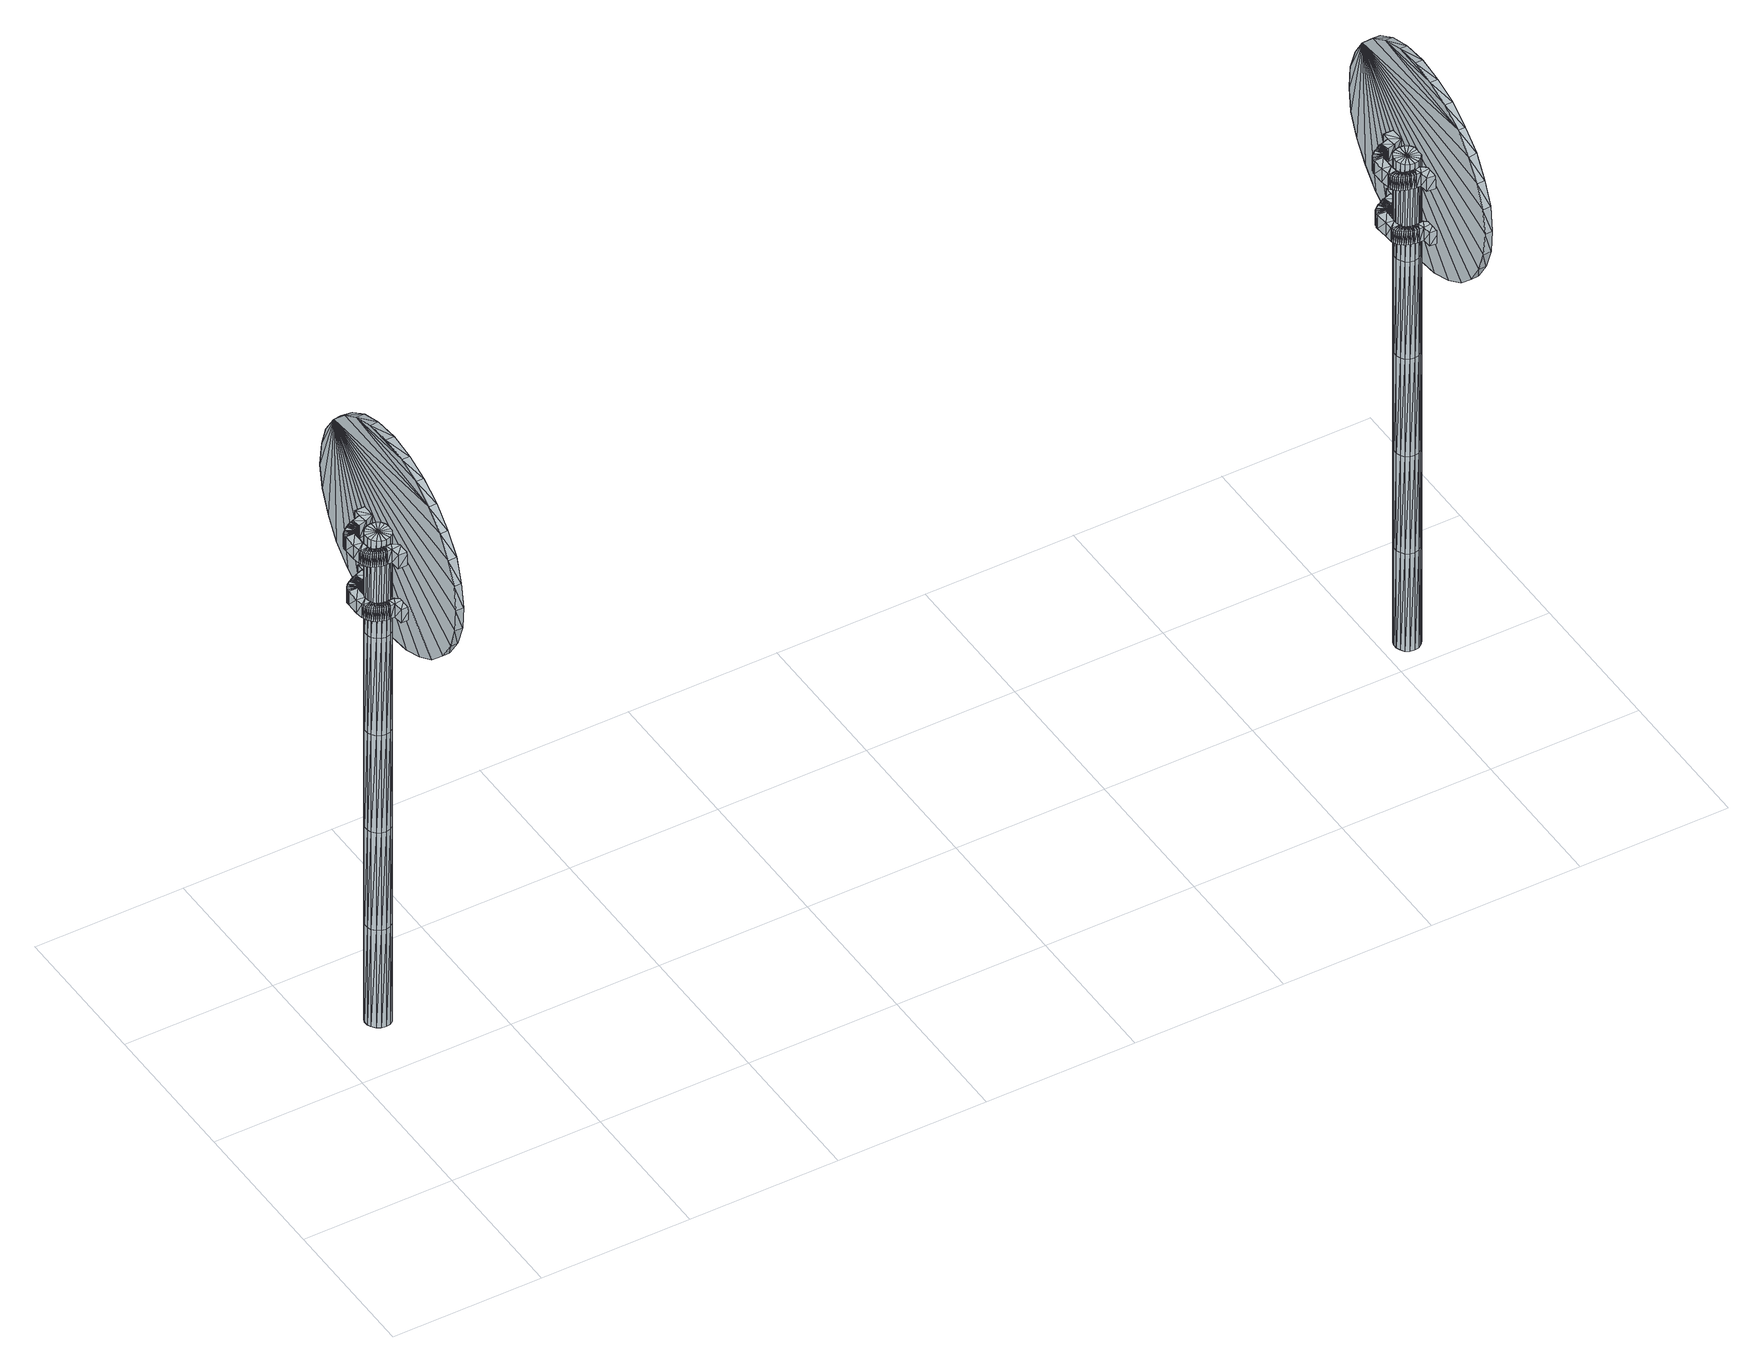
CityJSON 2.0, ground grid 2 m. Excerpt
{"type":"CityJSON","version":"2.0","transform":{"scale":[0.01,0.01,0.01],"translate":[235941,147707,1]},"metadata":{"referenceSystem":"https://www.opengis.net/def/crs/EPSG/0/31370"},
"CityObjects":{
"object1":{"type":"GenericCityObject","attributes":{"cluster":87,"mean_distance_to_centroid":0.16,"new_centroid_x":235941.29,"new_centroid_y":147709.27,"mean_distance_to_camera":7.72,"H1":0,"H2":0,"Z_final":109.05,"cluster2":-1,"proj_x":235946.43,"proj_y":147706.7,"id_line":53608,"bearing_l":26.62,"distance":5.74,"orientation":"left","G_obj":206.62},"geometry":[{"type":"MultiSurface","lod":"2","boundaries":[[[0,1,2]],[[2,1,3]],[[3,1,4]],[[4,1,5]],[[5,1,6]],[[1,7,6]],[[1,8,7]],[[1,9,8]],[[1,10,9]],[[1,11,10]],[[1,12,11]],[[1,13,12]],[[1,14,13]],[[15,14,1]],[[16,15,1]],[[17,16,1]],[[18,17,1]],[[0,18,1]],[[19,20,0]],[[19,0,2]],[[21,19,2]],[[21,2,3]],[[21,3,22]],[[22,3,4]],[[22,4,23]],[[23,4,5]],[[23,5,24]],[[24,5,6]],[[24,6,25]],[[25,6,7]],[[25,7,26]],[[26,7,8]],[[26,8,27]],[[8,9,27]],[[27,9,28]],[[9,10,28]],[[10,29,28]],[[10,11,29]],[[11,30,29]],[[11,12,30]],[[30,12,31]],[[31,12,13]],[[31,13,32]],[[32,13,14]],[[32,14,33]],[[33,14,15]],[[33,15,34]],[[34,15,16]],[[34,16,35]],[[35,16,17]],[[36,35,17]],[[18,36,17]],[[20,36,18]],[[20,18,0]],[[37,38,20]],[[37,20,19]],[[39,37,19]],[[21,39,19]],[[39,21,40]],[[40,21,22]],[[40,22,41]],[[41,22,23]],[[41,23,42]],[[42,23,24]],[[42,24,43]],[[43,24,25]],[[43,25,44]],[[44,25,26]],[[26,45,44]],[[26,27,45]],[[27,46,45]],[[27,28,46]],[[28,47,46]],[[28,29,47]],[[47,29,48]],[[29,30,48]],[[48,30,49]],[[49,30,31]],[[49,31,50]],[[50,31,32]],[[50,32,51]],[[51,32,33]],[[51,33,52]],[[52,33,34]],[[52,34,53]],[[53,34,35]],[[54,53,35]],[[54,35,36]],[[38,54,36]],[[38,36,20]],[[55,56,38]],[[55,38,37]],[[57,55,37]],[[57,37,39]],[[57,39,58]],[[58,39,40]],[[58,40,59]],[[59,40,41]],[[59,41,60]],[[60,41,42]],[[60,42,61]],[[61,42,43]],[[61,43,62]],[[62,43,44]],[[44,63,62]],[[44,45,63]],[[45,64,63]],[[45,46,64]],[[46,65,64]],[[46,47,65]],[[47,66,65]],[[47,48,66]],[[66,48,67]],[[67,48,49]],[[67,49,68]],[[68,49,50]],[[68,50,69]],[[69,50,51]],[[69,51,70]],[[70,51,52]],[[70,52,71]],[[71,52,53]],[[72,71,53]],[[72,53,54]],[[56,72,54]],[[56,54,38]],[[73,74,56]],[[73,56,55]],[[75,73,55]],[[75,55,57]],[[75,57,76]],[[76,57,58]],[[76,58,77]],[[77,58,59]],[[77,59,78]],[[78,59,60]],[[78,60,79]],[[79,60,61]],[[79,61,80]],[[80,61,62]],[[62,81,80]],[[62,63,81]],[[63,82,81]],[[63,64,82]],[[64,83,82]],[[64,65,83]],[[65,84,83]],[[65,66,84]],[[84,66,85]],[[85,66,67]],[[85,67,86]],[[86,67,68]],[[86,68,87]],[[87,68,69]],[[87,69,88]],[[88,69,70]],[[88,70,89]],[[89,70,71]],[[90,89,71]],[[90,71,72]],[[74,90,72]],[[74,72,56]],[[91,92,74]],[[91,74,73]],[[93,91,73]],[[93,73,75]],[[93,75,94]],[[94,75,76]],[[94,76,95]],[[95,76,77]],[[95,77,96]],[[96,77,78]],[[96,78,97]],[[97,78,79]],[[97,79,98]],[[98,79,80]],[[80,99,98]],[[80,81,99]],[[81,100,99]],[[81,82,100]],[[82,101,100]],[[82,83,101]],[[83,102,101]],[[83,84,102]],[[102,84,103]],[[103,84,85]],[[103,85,104]],[[104,85,86]],[[104,86,105]],[[105,86,87]],[[105,87,106]],[[106,87,88]],[[106,88,107]],[[107,88,89]],[[108,107,89]],[[108,89,90]],[[92,108,90]],[[92,90,74]],[[92,91,109]],[[91,93,109]],[[93,94,109]],[[94,95,109]],[[95,96,109]],[[109,96,97]],[[109,97,98]],[[109,98,99]],[[109,99,100]],[[109,100,101]],[[109,101,102]],[[109,102,103]],[[109,103,104]],[[105,109,104]],[[106,109,105]],[[107,109,106]],[[108,109,107]],[[92,109,108]],[[110,111,112]],[[113,112,114]],[[115,112,113]],[[116,112,115]],[[117,112,116]],[[118,112,117]],[[119,112,118]],[[120,112,119]],[[121,112,120]],[[122,112,121]],[[122,123,112]],[[123,110,112]],[[111,124,112]],[[124,125,112]],[[125,126,112]],[[126,127,112]],[[127,128,112]],[[128,129,112]],[[129,130,112]],[[130,131,112]],[[112,131,132]],[[131,133,132]],[[131,134,133]],[[133,134,135]],[[133,135,136]],[[135,137,136]],[[133,136,138]],[[136,139,138]],[[136,137,139]],[[137,140,139]],[[137,135,140]],[[135,141,140]],[[135,134,141]],[[134,142,141]],[[134,131,142]],[[131,143,142]],[[131,130,143]],[[143,130,144]],[[144,130,129]],[[144,129,145]],[[145,129,128]],[[145,128,146]],[[146,127,147]],[[147,127,126]],[[147,126,148]],[[148,126,125]],[[148,125,149]],[[149,125,124]],[[150,149,124]],[[150,124,111]],[[151,150,111]],[[151,111,110]],[[152,151,110]],[[152,110,123]],[[146,128,127]],[[153,123,122]],[[154,153,122]],[[154,122,121]],[[155,154,121]],[[155,121,120]],[[156,155,120]],[[156,120,119]],[[157,156,119]],[[157,119,118]],[[157,118,158]],[[158,118,117]],[[158,117,159]],[[153,152,123]],[[159,117,116]],[[159,116,160]],[[160,116,115]],[[160,115,161]],[[161,115,113]],[[161,113,162]],[[162,113,114]],[[162,114,163]],[[163,114,112]],[[163,112,164]],[[164,112,132]],[[132,165,164]],[[132,133,165]],[[133,138,165]],[[138,139,140]],[[161,162,163]],[[160,161,163]],[[159,160,163]],[[158,159,163]],[[157,158,163]],[[156,157,163]],[[155,156,163]],[[154,155,163]],[[153,154,163]],[[153,163,152]],[[152,163,151]],[[151,163,150]],[[150,163,149]],[[149,163,148]],[[148,163,147]],[[147,163,146]],[[146,163,145]],[[145,163,144]],[[144,163,143]],[[143,163,142]],[[163,164,142]],[[142,164,165]],[[142,165,141]],[[165,140,141]],[[165,138,140]],[[166,167,168]],[[168,167,169]],[[170,168,169]],[[170,169,171]],[[170,171,172]],[[172,171,173]],[[172,173,174]],[[174,173,175]],[[174,175,176]],[[176,175,177]],[[176,177,178]],[[178,177,179]],[[178,179,180]],[[180,179,181]],[[180,181,182]],[[182,181,183]],[[182,183,184]],[[184,183,185]],[[184,185,186]],[[186,185,187]],[[186,187,188]],[[188,187,189]],[[188,189,190]],[[190,189,191]],[[192,190,191]],[[192,191,193]],[[194,192,193]],[[194,193,195]],[[196,194,195]],[[196,195,197]],[[198,196,197]],[[198,197,199]],[[200,198,199]],[[200,199,201]],[[202,200,201]],[[202,201,203]],[[204,202,203]],[[204,203,205]],[[206,204,205]],[[206,205,207]],[[208,206,207]],[[208,207,209]],[[210,208,209]],[[210,209,211]],[[212,210,211]],[[212,211,213]],[[214,212,213]],[[214,213,215]],[[216,214,215]],[[216,215,217]],[[216,217,218]],[[218,217,219]],[[218,219,220]],[[220,219,221]],[[220,221,222]],[[222,221,223]],[[222,223,224]],[[224,223,225]],[[224,225,226]],[[226,225,227]],[[226,227,228]],[[228,227,229]],[[228,229,230]],[[230,229,231]],[[230,231,232]],[[232,231,233]],[[232,233,234]],[[234,233,235]],[[234,235,236]],[[236,235,237]],[[238,236,237]],[[238,237,239]],[[238,239,240]],[[240,239,241]],[[241,242,240]],[[241,243,242]],[[242,243,244]],[[244,243,245]],[[244,245,246]],[[246,245,247]],[[246,247,248]],[[248,247,249]],[[248,249,250]],[[250,249,251]],[[250,251,252]],[[252,251,253]],[[252,253,254]],[[254,253,255]],[[254,255,256]],[[256,255,257]],[[256,257,258]],[[258,257,259]],[[258,259,260]],[[260,259,261]],[[260,261,262]],[[262,261,263]],[[262,263,264]],[[264,263,265]],[[264,265,266]],[[266,265,267]],[[267,268,266]],[[267,269,268]],[[269,270,268]],[[269,271,270]],[[271,272,270]],[[271,273,272]],[[273,274,272]],[[273,275,274]],[[275,276,274]],[[275,277,276]],[[277,278,276]],[[277,279,278]],[[279,280,278]],[[279,281,280]],[[281,282,280]],[[281,283,282]],[[283,284,282]],[[283,285,284]],[[285,286,284]],[[285,287,286]],[[287,288,286]],[[287,289,288]],[[288,289,290]],[[290,289,291]],[[290,291,292]],[[292,291,293]],[[292,293,294]],[[294,293,295]],[[294,295,296]],[[296,295,297]],[[296,297,298]],[[298,297,299]],[[298,299,300]],[[300,299,301]],[[300,301,302]],[[302,301,303]],[[302,303,304]],[[304,303,305]],[[304,305,306]],[[306,305,307]],[[306,307,308]],[[308,307,309]],[[308,309,310]],[[310,309,311]],[[311,166,310]],[[311,167,166]],[[169,167,311]],[[169,311,171]],[[171,311,309]],[[173,171,309]],[[173,309,307]],[[175,173,307]],[[175,307,305]],[[177,175,305]],[[177,305,303]],[[179,177,303]],[[179,303,301]],[[181,179,301]],[[181,301,299]],[[183,181,299]],[[183,299,297]],[[183,297,295]],[[185,183,295]],[[185,295,293]],[[187,185,293]],[[187,293,291]],[[189,187,291]],[[189,291,289]],[[189,289,287]],[[189,287,285]],[[191,189,285]],[[191,285,283]],[[193,191,283]],[[195,193,283]],[[195,283,281]],[[197,195,281]],[[199,197,281]],[[201,199,281]],[[201,281,279]],[[203,201,279]],[[205,203,279]],[[205,279,277]],[[205,277,207]],[[207,277,209]],[[209,277,275]],[[209,275,211]],[[211,275,273]],[[211,273,213]],[[213,273,271]],[[213,271,215]],[[215,271,269]],[[215,269,217]],[[217,269,219]],[[219,269,267]],[[219,267,221]],[[221,267,265]],[[221,265,223]],[[223,265,263]],[[223,263,225]],[[225,263,261]],[[225,261,227]],[[227,261,259]],[[227,259,229]],[[229,259,257]],[[229,257,255]],[[229,255,231]],[[231,255,253]],[[231,253,233]],[[233,253,251]],[[233,251,235]],[[251,249,235]],[[235,249,247]],[[235,247,237]],[[247,245,237]],[[237,245,243]],[[237,243,239]],[[239,243,241]],[[238,240,242]],[[168,310,166]],[[170,310,168]],[[170,308,310]],[[172,308,170]],[[172,306,308]],[[174,306,172]],[[174,304,306]],[[176,304,174]],[[176,302,304]],[[178,302,176]],[[178,300,302]],[[180,300,178]],[[180,298,300]],[[182,298,180]],[[182,296,298]],[[182,294,296]],[[184,294,182]],[[184,292,294]],[[186,292,184]],[[186,290,292]],[[188,290,186]],[[188,288,290]],[[188,286,288]],[[188,284,286]],[[190,284,188]],[[190,282,284]],[[192,282,190]],[[194,282,192]],[[194,280,282]],[[196,280,194]],[[198,280,196]],[[200,280,198]],[[200,278,280]],[[202,278,200]],[[204,278,202]],[[204,276,278]],[[204,206,276]],[[206,208,276]],[[208,274,276]],[[208,210,274]],[[210,272,274]],[[210,212,272]],[[212,270,272]],[[212,214,270]],[[214,268,270]],[[214,216,268]],[[216,218,268]],[[218,266,268]],[[218,220,266]],[[220,264,266]],[[220,222,264]],[[222,262,264]],[[222,224,262]],[[224,260,262]],[[224,226,260]],[[226,258,260]],[[226,228,258]],[[228,256,258]],[[228,254,256]],[[228,230,254]],[[230,252,254]],[[230,232,252]],[[232,250,252]],[[232,234,250]],[[250,234,248]],[[234,246,248]],[[234,236,246]],[[246,236,244]],[[236,242,244]],[[236,238,242]],[[312,313,314]],[[314,313,315]],[[316,314,315]],[[316,315,317]],[[316,317,318]],[[318,317,319]],[[318,319,320]],[[320,319,321]],[[320,321,322]],[[322,321,323]],[[322,323,324]],[[324,323,325]],[[324,325,326]],[[326,325,327]],[[326,327,328]],[[328,327,329]],[[328,329,330]],[[330,329,331]],[[330,331,332]],[[332,331,333]],[[332,333,334]],[[334,333,335]],[[334,335,336]],[[336,335,337]],[[338,336,337]],[[338,337,339]],[[340,338,339]],[[340,339,341]],[[342,340,341]],[[342,341,343]],[[344,342,343]],[[344,343,345]],[[346,344,345]],[[346,345,347]],[[348,346,347]],[[348,347,349]],[[350,348,349]],[[350,349,351]],[[352,350,351]],[[352,351,353]],[[354,352,353]],[[354,353,355]],[[356,354,355]],[[356,355,357]],[[358,356,357]],[[358,357,359]],[[360,358,359]],[[360,359,361]],[[362,360,361]],[[362,361,363]],[[362,363,364]],[[364,363,365]],[[364,365,366]],[[366,365,367]],[[366,367,368]],[[368,367,369]],[[368,369,370]],[[370,369,371]],[[370,371,372]],[[372,371,373]],[[372,373,374]],[[374,373,375]],[[374,375,376]],[[376,375,377]],[[376,377,378]],[[378,377,379]],[[378,379,380]],[[380,379,381]],[[380,381,382]],[[382,381,383]],[[384,382,383]],[[384,383,385]],[[384,385,386]],[[386,385,387]],[[387,388,386]],[[387,389,388]],[[388,389,390]],[[390,389,391]],[[390,391,392]],[[392,391,393]],[[392,393,394]],[[394,393,395]],[[394,395,396]],[[396,395,397]],[[396,397,398]],[[398,397,399]],[[398,399,400]],[[400,399,401]],[[400,401,402]],[[402,401,403]],[[402,403,404]],[[404,403,405]],[[404,405,406]],[[406,405,407]],[[406,407,408]],[[408,407,409]],[[408,409,410]],[[410,409,411]],[[410,411,412]],[[412,411,413]],[[413,414,412]],[[413,415,414]],[[415,416,414]],[[415,417,416]],[[417,418,416]],[[417,419,418]],[[419,420,418]],[[419,421,420]],[[421,422,420]],[[421,423,422]],[[423,424,422]],[[423,425,424]],[[425,426,424]],[[425,427,426]],[[427,428,426]],[[427,429,428]],[[429,430,428]],[[429,431,430]],[[431,432,430]],[[431,433,432]],[[433,434,432]],[[433,435,434]],[[434,435,436]],[[436,435,437]],[[436,437,438]],[[438,437,439]],[[438,439,440]],[[440,439,441]],[[440,441,442]],[[442,441,443]],[[442,443,444]],[[444,443,445]],[[444,445,446]],[[446,445,447]],[[446,447,448]],[[448,447,449]],[[448,449,450]],[[450,449,451]],[[450,451,452]],[[452,451,453]],[[452,453,454]],[[454,453,455]],[[454,455,456]],[[456,455,457]],[[457,312,456]],[[457,313,312]],[[315,313,457]],[[315,457,317]],[[317,457,455]],[[319,317,455]],[[319,455,453]],[[321,319,453]],[[321,453,451]],[[323,321,451]],[[323,451,449]],[[325,323,449]],[[325,449,447]],[[327,325,447]],[[327,447,445]],[[329,327,445]],[[329,445,443]],[[329,443,441]],[[331,329,441]],[[331,441,439]],[[333,331,439]],[[333,439,437]],[[335,333,437]],[[335,437,435]],[[335,435,433]],[[335,433,431]],[[337,335,431]],[[337,431,429]],[[339,337,429]],[[341,339,429]],[[341,429,427]],[[343,341,427]],[[345,343,427]],[[347,345,427]],[[347,427,425]],[[349,347,425]],[[351,349,425]],[[351,425,423]],[[351,423,353]],[[353,423,355]],[[355,423,421]],[[355,421,357]],[[357,421,419]],[[357,419,359]],[[359,419,417]],[[359,417,361]],[[361,417,415]],[[361,415,363]],[[363,415,365]],[[365,415,413]],[[365,413,367]],[[367,413,411]],[[367,411,369]],[[369,411,409]],[[369,409,371]],[[371,409,407]],[[371,407,373]],[[373,407,405]],[[373,405,375]],[[375,405,403]],[[375,403,401]],[[375,401,377]],[[377,401,399]],[[377,399,379]],[[379,399,397]],[[379,397,381]],[[397,395,381]],[[381,395,393]],[[381,393,383]],[[393,391,383]],[[383,391,389]],[[383,389,385]],[[385,389,387]],[[384,386,388]],[[314,456,312]],[[316,456,314]],[[316,454,456]],[[318,454,316]],[[318,452,454]],[[320,452,318]],[[320,450,452]],[[322,450,320]],[[322,448,450]],[[324,448,322]],[[324,446,448]],[[326,446,324]],[[326,444,446]],[[328,444,326]],[[328,442,444]],[[328,440,442]],[[330,440,328]],[[330,438,440]],[[332,438,330]],[[332,436,438]],[[334,436,332]],[[334,434,436]],[[334,432,434]],[[334,430,432]],[[336,430,334]],[[336,428,430]],[[338,428,336]],[[340,428,338]],[[340,426,428]],[[342,426,340]],[[344,426,342]],[[346,426,344]],[[346,424,426]],[[348,424,346]],[[350,424,348]],[[350,422,424]],[[350,352,422]],[[352,354,422]],[[354,420,422]],[[354,356,420]],[[356,418,420]],[[356,358,418]],[[358,416,418]],[[358,360,416]],[[360,414,416]],[[360,362,414]],[[362,364,414]],[[364,412,414]],[[364,366,412]],[[366,410,412]],[[366,368,410]],[[368,408,410]],[[368,370,408]],[[370,406,408]],[[370,372,406]],[[372,404,406]],[[372,374,404]],[[374,402,404]],[[374,400,402]],[[374,376,400]],[[376,398,400]],[[376,378,398]],[[378,396,398]],[[378,380,396]],[[396,380,394]],[[380,392,394]],[[380,382,392]],[[392,382,390]],[[382,388,390]],[[382,384,388]]]}]},
"object2":{"type":"GenericCityObject","attributes":{"cluster":86,"mean_distance_to_centroid":0.046,"new_centroid_x":235954.88,"new_centroid_y":147708.81,"mean_distance_to_camera":8.61,"H1":0,"H2":0,"Z_final":108.27,"cluster2":-1,"proj_x":235956.84,"proj_y":147713.34,"id_line":53619,"bearing_l":293.38,"distance":4.94,"orientation":"left","G_obj":113.38},"geometry":[{"type":"MultiSurface","lod":"2","boundaries":[[[458,459,460]],[[460,459,461]],[[461,459,462]],[[462,459,463]],[[463,459,464]],[[459,465,464]],[[459,466,465]],[[459,467,466]],[[459,468,467]],[[459,469,468]],[[459,470,469]],[[459,471,470]],[[459,472,471]],[[473,472,459]],[[474,473,459]],[[475,474,459]],[[476,475,459]],[[458,476,459]],[[477,478,458]],[[477,458,460]],[[479,477,460]],[[479,460,461]],[[479,461,480]],[[480,461,462]],[[480,462,481]],[[481,462,463]],[[481,463,482]],[[482,463,464]],[[482,464,483]],[[483,464,465]],[[483,465,484]],[[484,465,466]],[[484,466,485]],[[466,467,485]],[[485,467,486]],[[467,468,486]],[[468,487,486]],[[468,469,487]],[[469,488,487]],[[469,470,488]],[[488,470,489]],[[489,470,471]],[[489,471,490]],[[490,471,472]],[[490,472,491]],[[491,472,473]],[[491,473,492]],[[492,473,474]],[[492,474,493]],[[493,474,475]],[[494,493,475]],[[476,494,475]],[[478,494,476]],[[478,476,458]],[[495,496,478]],[[495,478,477]],[[497,495,477]],[[479,497,477]],[[497,479,498]],[[498,479,480]],[[498,480,499]],[[499,480,481]],[[499,481,500]],[[500,481,482]],[[500,482,501]],[[501,482,483]],[[501,483,502]],[[502,483,484]],[[484,503,502]],[[484,485,503]],[[485,504,503]],[[485,486,504]],[[486,505,504]],[[486,487,505]],[[505,487,506]],[[487,488,506]],[[506,488,507]],[[507,488,489]],[[507,489,508]],[[508,489,490]],[[508,490,509]],[[509,490,491]],[[509,491,510]],[[510,491,492]],[[510,492,511]],[[511,492,493]],[[512,511,493]],[[512,493,494]],[[496,512,494]],[[496,494,478]],[[513,514,496]],[[513,496,495]],[[515,513,495]],[[515,495,497]],[[515,497,516]],[[516,497,498]],[[516,498,517]],[[517,498,499]],[[517,499,518]],[[518,499,500]],[[518,500,519]],[[519,500,501]],[[519,501,520]],[[520,501,502]],[[502,521,520]],[[502,503,521]],[[503,522,521]],[[503,504,522]],[[504,523,522]],[[504,505,523]],[[505,524,523]],[[505,506,524]],[[524,506,525]],[[525,506,507]],[[525,507,526]],[[526,507,508]],[[526,508,527]],[[527,508,509]],[[527,509,528]],[[528,509,510]],[[528,510,529]],[[529,510,511]],[[530,529,511]],[[530,511,512]],[[514,530,512]],[[514,512,496]],[[531,532,514]],[[531,514,513]],[[533,531,513]],[[533,513,515]],[[533,515,534]],[[534,515,516]],[[534,516,535]],[[535,516,517]],[[535,517,536]],[[536,517,518]],[[536,518,537]],[[537,518,519]],[[537,519,538]],[[538,519,520]],[[520,539,538]],[[520,521,539]],[[521,540,539]],[[521,522,540]],[[522,541,540]],[[522,523,541]],[[523,542,541]],[[523,524,542]],[[542,524,543]],[[543,524,525]],[[543,525,544]],[[544,525,526]],[[544,526,545]],[[545,526,527]],[[545,527,546]],[[546,527,528]],[[546,528,547]],[[547,528,529]],[[548,547,529]],[[548,529,530]],[[532,548,530]],[[532,530,514]],[[549,550,532]],[[549,532,531]],[[551,549,531]],[[551,531,533]],[[551,533,552]],[[552,533,534]],[[552,534,553]],[[553,534,535]],[[553,535,554]],[[554,535,536]],[[554,536,555]],[[555,536,537]],[[555,537,556]],[[556,537,538]],[[538,557,556]],[[538,539,557]],[[539,558,557]],[[539,540,558]],[[540,559,558]],[[540,541,559]],[[541,560,559]],[[541,542,560]],[[560,542,561]],[[561,542,543]],[[561,543,562]],[[562,543,544]],[[562,544,563]],[[563,544,545]],[[563,545,564]],[[564,545,546]],[[564,546,565]],[[565,546,547]],[[566,565,547]],[[566,547,548]],[[550,566,548]],[[550,548,532]],[[550,549,567]],[[549,551,567]],[[551,552,567]],[[552,553,567]],[[553,554,567]],[[567,554,555]],[[567,555,556]],[[567,556,557]],[[567,557,558]],[[567,558,559]],[[567,559,560]],[[567,560,561]],[[567,561,562]],[[563,567,562]],[[564,567,563]],[[565,567,564]],[[566,567,565]],[[550,567,566]],[[568,569,570]],[[571,570,572]],[[573,570,571]],[[574,570,573]],[[575,570,574]],[[576,570,575]],[[577,570,576]],[[578,570,577]],[[579,570,578]],[[580,570,579]],[[580,581,570]],[[581,568,570]],[[569,582,570]],[[582,583,570]],[[583,584,570]],[[584,585,570]],[[585,586,570]],[[586,587,570]],[[587,588,570]],[[588,589,570]],[[570,589,590]],[[589,591,590]],[[589,592,591]],[[591,592,593]],[[591,593,594]],[[593,595,594]],[[591,594,596]],[[594,597,596]],[[594,595,597]],[[595,598,597]],[[595,593,598]],[[593,599,598]],[[593,592,599]],[[592,600,599]],[[592,589,600]],[[589,601,600]],[[589,588,601]],[[601,588,602]],[[602,588,587]],[[602,587,603]],[[603,587,586]],[[603,586,604]],[[604,585,605]],[[605,585,584]],[[605,584,606]],[[606,584,583]],[[606,583,607]],[[607,583,582]],[[608,607,582]],[[608,582,569]],[[609,608,569]],[[609,569,568]],[[610,609,568]],[[610,568,581]],[[604,586,585]],[[611,581,580]],[[612,611,580]],[[612,580,579]],[[613,612,579]],[[613,579,578]],[[614,613,578]],[[614,578,577]],[[615,614,577]],[[615,577,576]],[[615,576,616]],[[616,576,575]],[[616,575,617]],[[611,610,581]],[[617,575,574]],[[617,574,618]],[[618,574,573]],[[618,573,619]],[[619,573,571]],[[619,571,620]],[[620,571,572]],[[620,572,621]],[[621,572,570]],[[621,570,622]],[[622,570,590]],[[590,623,622]],[[590,591,623]],[[591,596,623]],[[596,597,598]],[[619,620,621]],[[618,619,621]],[[617,618,621]],[[616,617,621]],[[615,616,621]],[[614,615,621]],[[613,614,621]],[[612,613,621]],[[611,612,621]],[[611,621,610]],[[610,621,609]],[[609,621,608]],[[608,621,607]],[[607,621,606]],[[606,621,605]],[[605,621,604]],[[604,621,603]],[[603,621,602]],[[602,621,601]],[[601,621,600]],[[621,622,600]],[[600,622,623]],[[600,623,599]],[[623,598,599]],[[623,596,598]],[[624,625,626]],[[626,625,627]],[[628,626,627]],[[628,627,629]],[[628,629,630]],[[630,629,631]],[[630,631,632]],[[632,631,633]],[[632,633,634]],[[634,633,635]],[[634,635,636]],[[636,635,637]],[[636,637,638]],[[638,637,639]],[[638,639,640]],[[640,639,641]],[[640,641,642]],[[642,641,643]],[[642,643,644]],[[644,643,645]],[[644,645,646]],[[646,645,647]],[[646,647,648]],[[648,647,649]],[[650,648,649]],[[650,649,651]],[[652,650,651]],[[652,651,653]],[[654,652,653]],[[654,653,655]],[[656,654,655]],[[656,655,657]],[[658,656,657]],[[658,657,659]],[[660,658,659]],[[660,659,661]],[[662,660,661]],[[662,661,663]],[[664,662,663]],[[664,663,665]],[[666,664,665]],[[666,665,667]],[[668,666,667]],[[668,667,669]],[[670,668,669]],[[670,669,671]],[[672,670,671]],[[672,671,673]],[[674,672,673]],[[674,673,675]],[[674,675,676]],[[676,675,677]],[[676,677,678]],[[678,677,679]],[[678,679,680]],[[680,679,681]],[[680,681,682]],[[682,681,683]],[[682,683,684]],[[684,683,685]],[[684,685,686]],[[686,685,687]],[[686,687,688]],[[688,687,689]],[[688,689,690]],[[690,689,691]],[[690,691,692]],[[692,691,693]],[[692,693,694]],[[694,693,695]],[[696,694,695]],[[696,695,697]],[[696,697,698]],[[698,697,699]],[[699,700,698]],[[699,701,700]],[[700,701,702]],[[702,701,703]],[[702,703,704]],[[704,703,705]],[[704,705,706]],[[706,705,707]],[[706,707,708]],[[708,707,709]],[[708,709,710]],[[710,709,711]],[[710,711,712]],[[712,711,713]],[[712,713,714]],[[714,713,715]],[[714,715,716]],[[716,715,717]],[[716,717,718]],[[718,717,719]],[[718,719,720]],[[720,719,721]],[[720,721,722]],[[722,721,723]],[[722,723,724]],[[724,723,725]],[[724,725,726]],[[726,725,727]],[[727,728,726]],[[727,729,728]],[[729,730,728]],[[729,731,730]],[[731,732,730]],[[731,733,732]],[[733,734,732]],[[733,735,734]],[[735,736,734]],[[735,737,736]],[[737,738,736]],[[737,739,738]],[[739,740,738]],[[739,741,740]],[[741,742,740]],[[741,743,742]],[[743,744,742]],[[743,745,744]],[[745,746,744]],[[745,747,746]],[[747,748,746]],[[747,749,748]],[[748,749,750]],[[750,749,751]],[[750,751,752]],[[752,751,753]],[[752,753,754]],[[754,753,755]],[[754,755,756]],[[756,755,757]],[[756,757,758]],[[758,757,759]],[[758,759,760]],[[760,759,761]],[[760,761,762]],[[762,761,763]],[[762,763,764]],[[764,763,765]],[[764,765,766]],[[766,765,767]],[[766,767,768]],[[768,767,769]],[[768,769,770]],[[770,769,771]],[[771,624,770]],[[771,625,624]],[[627,625,771]],[[627,771,629]],[[629,771,769]],[[631,629,769]],[[631,769,767]],[[633,631,767]],[[633,767,765]],[[635,633,765]],[[635,765,763]],[[637,635,763]],[[637,763,761]],[[639,637,761]],[[639,761,759]],[[641,639,759]],[[641,759,757]],[[641,757,755]],[[643,641,755]],[[643,755,753]],[[645,643,753]],[[645,753,751]],[[647,645,751]],[[647,751,749]],[[647,749,747]],[[647,747,745]],[[649,647,745]],[[649,745,743]],[[651,649,743]],[[653,651,743]],[[653,743,741]],[[655,653,741]],[[657,655,741]],[[659,657,741]],[[659,741,739]],[[661,659,739]],[[663,661,739]],[[663,739,737]],[[663,737,665]],[[665,737,667]],[[667,737,735]],[[667,735,669]],[[669,735,733]],[[669,733,671]],[[671,733,731]],[[671,731,673]],[[673,731,729]],[[673,729,675]],[[675,729,677]],[[677,729,727]],[[677,727,679]],[[679,727,725]],[[679,725,681]],[[681,725,723]],[[681,723,683]],[[683,723,721]],[[683,721,719]],[[683,719,685]],[[685,719,717]],[[685,717,687]],[[687,717,715]],[[687,715,713]],[[687,713,689]],[[689,713,711]],[[689,711,691]],[[691,711,709]],[[691,709,693]],[[709,707,693]],[[693,707,705]],[[693,705,695]],[[705,703,695]],[[695,703,701]],[[695,701,697]],[[697,701,699]],[[696,698,700]],[[626,770,624]],[[628,770,626]],[[628,768,770]],[[630,768,628]],[[630,766,768]],[[632,766,630]],[[632,764,766]],[[634,764,632]],[[634,762,764]],[[636,762,634]],[[636,760,762]],[[638,760,636]],[[638,758,760]],[[640,758,638]],[[640,756,758]],[[640,754,756]],[[642,754,640]],[[642,752,754]],[[644,752,642]],[[644,750,752]],[[646,750,644]],[[646,748,750]],[[646,746,748]],[[646,744,746]],[[648,744,646]],[[648,742,744]],[[650,742,648]],[[652,742,650]],[[652,740,742]],[[654,740,652]],[[656,740,654]],[[658,740,656]],[[658,738,740]],[[660,738,658]],[[662,738,660]],[[662,736,738]],[[662,664,736]],[[664,666,736]],[[666,734,736]],[[666,668,734]],[[668,732,734]],[[668,670,732]],[[670,730,732]],[[670,672,730]],[[672,728,730]],[[672,674,728]],[[674,676,728]],[[676,726,728]],[[676,678,726]],[[678,724,726]],[[678,680,724]],[[680,722,724]],[[680,682,722]],[[682,720,722]],[[682,718,720]],[[682,684,718]],[[684,716,718]],[[684,686,716]],[[686,714,716]],[[686,712,714]],[[686,688,712]],[[688,710,712]],[[688,690,710]],[[690,708,710]],[[690,692,708]],[[708,692,706]],[[692,704,706]],[[692,694,704]],[[704,694,702]],[[694,700,702]],[[694,696,700]],[[772,773,774]],[[774,773,775]],[[776,774,775]],[[776,775,777]],[[776,777,778]],[[778,777,779]],[[778,779,780]],[[780,779,781]],[[780,781,782]],[[782,781,783]],[[782,783,784]],[[784,783,785]],[[784,785,786]],[[786,785,787]],[[786,787,788]],[[788,787,789]],[[788,789,790]],[[790,789,791]],[[790,791,792]],[[792,791,793]],[[792,793,794]],[[794,793,795]],[[794,795,796]],[[796,795,797]],[[798,796,797]],[[798,797,799]],[[800,798,799]],[[800,799,801]],[[802,800,801]],[[802,801,803]],[[804,802,803]],[[804,803,805]],[[806,804,805]],[[806,805,807]],[[808,806,807]],[[808,807,809]],[[810,808,809]],[[810,809,811]],[[812,810,811]],[[812,811,813]],[[814,812,813]],[[814,813,815]],[[816,814,815]],[[816,815,817]],[[818,816,817]],[[818,817,819]],[[820,818,819]],[[820,819,821]],[[822,820,821]],[[822,821,823]],[[822,823,824]],[[824,823,825]],[[824,825,826]],[[826,825,827]],[[826,827,828]],[[828,827,829]],[[828,829,830]],[[830,829,831]],[[830,831,832]],[[832,831,833]],[[832,833,834]],[[834,833,835]],[[834,835,836]],[[836,835,837]],[[836,837,838]],[[838,837,839]],[[838,839,840]],[[840,839,841]],[[840,841,842]],[[842,841,843]],[[844,842,843]],[[844,843,845]],[[844,845,846]],[[846,845,847]],[[847,848,846]],[[847,849,848]],[[848,849,850]],[[850,849,851]],[[850,851,852]],[[852,851,853]],[[852,853,854]],[[854,853,855]],[[854,855,856]],[[856,855,857]],[[856,857,858]],[[858,857,859]],[[858,859,860]],[[860,859,861]],[[860,861,862]],[[862,861,863]],[[862,863,864]],[[864,863,865]],[[864,865,866]],[[866,865,867]],[[866,867,868]],[[868,867,869]],[[868,869,870]],[[870,869,871]],[[870,871,872]],[[872,871,873]],[[872,873,874]],[[874,873,875]],[[875,876,874]],[[875,877,876]],[[877,878,876]],[[877,879,878]],[[879,880,878]],[[879,881,880]],[[881,882,880]],[[881,883,882]],[[883,884,882]],[[883,885,884]],[[885,886,884]],[[885,887,886]],[[887,888,886]],[[887,889,888]],[[889,890,888]],[[889,891,890]],[[891,892,890]],[[891,893,892]],[[893,894,892]],[[893,895,894]],[[895,896,894]],[[895,897,896]],[[896,897,898]],[[898,897,899]],[[898,899,900]],[[900,899,901]],[[900,901,902]],[[902,901,903]],[[902,903,904]],[[904,903,905]],[[904,905,906]],[[906,905,907]],[[906,907,908]],[[908,907,909]],[[908,909,910]],[[910,909,911]],[[910,911,912]],[[912,911,913]],[[912,913,914]],[[914,913,915]],[[914,915,916]],[[916,915,917]],[[916,917,918]],[[918,917,919]],[[919,772,918]],[[919,773,772]],[[775,773,919]],[[775,919,777]],[[777,919,917]],[[779,777,917]],[[779,917,915]],[[781,779,915]],[[781,915,913]],[[783,781,913]],[[783,913,911]],[[785,783,911]],[[785,911,909]],[[787,785,909]],[[787,909,907]],[[789,787,907]],[[789,907,905]],[[789,905,903]],[[791,789,903]],[[791,903,901]],[[793,791,901]],[[793,901,899]],[[795,793,899]],[[795,899,897]],[[795,897,895]],[[795,895,893]],[[797,795,893]],[[797,893,891]],[[799,797,891]],[[801,799,891]],[[801,891,889]],[[803,801,889]],[[805,803,889]],[[807,805,889]],[[807,889,887]],[[809,807,887]],[[811,809,887]],[[811,887,885]],[[811,885,813]],[[813,885,815]],[[815,885,883]],[[815,883,817]],[[817,883,881]],[[817,881,819]],[[819,881,879]],[[819,879,821]],[[821,879,877]],[[821,877,823]],[[823,877,825]],[[825,877,875]],[[825,875,827]],[[827,875,873]],[[827,873,829]],[[829,873,871]],[[829,871,831]],[[831,871,869]],[[831,869,867]],[[831,867,833]],[[833,867,865]],[[833,865,835]],[[835,865,863]],[[835,863,861]],[[835,861,837]],[[837,861,859]],[[837,859,839]],[[839,859,857]],[[839,857,841]],[[857,855,841]],[[841,855,853]],[[841,853,843]],[[853,851,843]],[[843,851,849]],[[843,849,845]],[[845,849,847]],[[844,846,848]],[[774,918,772]],[[776,918,774]],[[776,916,918]],[[778,916,776]],[[778,914,916]],[[780,914,778]],[[780,912,914]],[[782,912,780]],[[782,910,912]],[[784,910,782]],[[784,908,910]],[[786,908,784]],[[786,906,908]],[[788,906,786]],[[788,904,906]],[[788,902,904]],[[790,902,788]],[[790,900,902]],[[792,900,790]],[[792,898,900]],[[794,898,792]],[[794,896,898]],[[794,894,896]],[[794,892,894]],[[796,892,794]],[[796,890,892]],[[798,890,796]],[[800,890,798]],[[800,888,890]],[[802,888,800]],[[804,888,802]],[[806,888,804]],[[806,886,888]],[[808,886,806]],[[810,886,808]],[[810,884,886]],[[810,812,884]],[[812,814,884]],[[814,882,884]],[[814,816,882]],[[816,880,882]],[[816,818,880]],[[818,878,880]],[[818,820,878]],[[820,876,878]],[[820,822,876]],[[822,824,876]],[[824,874,876]],[[824,826,874]],[[826,872,874]],[[826,828,872]],[[828,870,872]],[[828,830,870]],[[830,868,870]],[[830,866,868]],[[830,832,866]],[[832,864,866]],[[832,834,864]],[[834,862,864]],[[834,860,862]],[[834,836,860]],[[836,858,860]],[[836,838,858]],[[838,856,858]],[[838,840,856]],[[856,840,854]],[[840,852,854]],[[840,842,852]],[[852,842,850]],[[842,848,850]],[[842,844,848]]]}]}
},
"vertices":[
[75,305,1],[75,288,1],[69,304,1],[64,301,1],[60,296,1],[58,291,1],[58,285,1],[60,280,1],[64,275,1],[69,272,1],[75,271,1],[81,272,1],[86,275,1],[89,280,1],[91,285,1],[91,291,1],[89,296,1],[86,301,1],[81,304,1],[69,304,150],[75,305,150],[64,301,150],[60,296,150],[58,291,150],[58,285,150],[60,280,150],[64,275,150],[69,272,150],[75,271,150],[81,272,150],[86,275,150],[89,280,150],[91,285,150],[91,291,150],[89,296,150],[86,301,150],[81,304,150],[69,304,299],[75,305,299],[64,301,299],[60,296,299],[58,291,299],[58,285,299],[60,280,299],[64,275,299],[69,272,299],[75,271,299],[81,272,299],[86,275,299],[89,280,299],[91,285,299],[91,291,299],[89,296,299],[86,301,299],[81,304,299],[69,304,448],[75,305,448],[64,301,448],[60,296,448],[58,291,448],[58,285,448],[60,280,448],[64,275,448],[69,272,448],[75,271,448],[81,272,448],[86,275,448],[89,280,448],[91,285,448],[91,291,448],[89,296,448],[86,301,448],[81,304,448],[69,304,597],[75,305,597],[64,301,597],[60,296,597],[58,291,597],[58,285,597],[60,280,597],[64,275,597],[69,272,597],[75,271,597],[81,272,597],[86,275,597],[89,280,597],[91,285,597],[91,291,597],[89,296,597],[86,301,597],[81,304,597],[69,304,746],[75,305,746],[64,301,746],[60,296,746],[58,291,746],[58,285,746],[60,280,746],[64,275,746],[69,272,746],[75,271,746],[81,272,746],[86,275,746],[89,280,746],[91,285,746],[91,291,746],[89,296,746],[86,301,746],[81,304,746],[75,288,746],[93,225,593],[92,197,610],[88,409,822],[89,438,763],[88,427,794],[89,442,728],[90,438,694],[91,427,662],[91,409,634],[92,385,610],[92,357,593],[92,326,581],[93,291,577],[93,256,581],[92,173,634],[92,155,662],[91,144,694],[90,140,728],[90,144,763],[89,155,794],[89,173,822],[88,197,846],[88,385,846],[87,357,864],[88,225,864],[87,256,875],[87,326,875],[87,291,879],[98,326,875],[98,291,879],[98,256,875],[98,225,864],[99,197,846],[99,173,823],[100,155,795],[100,144,763],[101,140,728],[102,144,694],[102,155,662],[102,173,634],[103,197,611],[103,225,593],[103,257,581],[103,291,577],[103,326,581],[103,357,593],[102,385,611],[102,409,634],[101,427,662],[100,438,694],[100,442,728],[99,438,763],[99,427,795],[98,409,823],[98,385,846],[98,357,864],[96,343,652],[96,343,632],[80,343,652],[80,343,632],[80,333,652],[80,333,632],[69,329,652],[69,329,632],[67,328,652],[67,328,632],[65,328,652],[65,328,632],[63,327,652],[63,327,632],[62,326,652],[62,326,632],[60,325,652],[60,325,632],[59,324,652],[59,324,632],[57,323,652],[57,323,632],[52,319,652],[52,319,632],[51,318,652],[51,318,632],[49,316,652],[49,316,632],[49,315,652],[49,315,632],[48,313,652],[48,313,632],[47,312,652],[47,312,632],[47,310,652],[47,310,632],[47,308,652],[47,308,632],[47,291,652],[47,291,632],[48,281,652],[48,281,632],[49,279,652],[49,279,632],[50,276,652],[50,276,632],[51,274,652],[51,274,632],[52,272,652],[52,272,632],[54,270,652],[54,270,632],[56,268,652],[56,268,632],[58,267,652],[58,267,632],[60,266,652],[60,266,632],[62,265,652],[62,265,632],[65,264,652],[65,264,632],[67,263,652],[67,263,632],[70,262,652],[70,262,632],[73,262,652],[73,262,632],[75,262,652],[75,262,632],[81,262,652],[81,262,632],[82,249,652],[82,249,632],[97,249,652],[97,249,632],[96,264,652],[96,264,632],[86,271,652],[86,271,632],[78,271,652],[78,271,632],[76,271,652],[76,271,632],[75,271,652],[75,271,632],[73,271,652],[73,271,632],[71,271,652],[71,271,632],[70,271,652],[70,271,632],[68,272,652],[68,272,632],[66,272,652],[66,272,632],[65,273,652],[65,273,632],[64,274,652],[64,274,632],[62,275,652],[62,275,632],[62,276,652],[62,276,632],[61,277,652],[61,277,632],[60,279,652],[60,279,632],[60,280,652],[60,280,632],[59,290,652],[59,290,632],[59,308,652],[59,308,632],[59,309,652],[59,309,632],[59,310,652],[59,310,632],[60,311,652],[60,311,632],[60,312,652],[60,312,632],[61,313,652],[61,313,632],[62,314,652],[62,314,632],[63,315,652],[63,315,632],[64,315,652],[64,315,632],[65,316,652],[65,316,632],[66,316,652],[66,316,632],[68,317,652],[68,317,632],[69,317,652],[69,317,632],[70,317,652],[70,317,632],[71,318,652],[71,318,632],[82,320,652],[82,320,632],[94,326,652],[94,326,632],[92,343,737],[92,343,717],[76,343,737],[76,343,717],[76,333,737],[76,333,717],[65,329,737],[65,329,717],[63,328,737],[63,328,717],[61,328,737],[61,328,717],[59,327,737],[59,327,717],[58,326,737],[58,326,717],[56,325,737],[56,325,717],[55,324,737],[55,324,717],[53,323,737],[53,323,717],[48,319,737],[48,319,717],[47,318,737],[47,318,717],[45,316,737],[45,316,717],[44,315,737],[44,315,717],[44,313,737],[44,313,717],[43,312,737],[43,312,717],[43,310,737],[43,310,717],[43,308,737],[43,308,717],[43,291,737],[43,291,717],[44,281,737],[44,281,717],[45,279,737],[45,279,717],[46,276,737],[46,276,717],[47,274,737],[47,274,717],[48,272,737],[48,272,717],[50,270,737],[50,270,717],[51,268,737],[51,268,717],[54,267,737],[54,267,717],[56,266,737],[56,266,717],[58,265,737],[58,265,717],[61,264,737],[61,264,717],[63,263,737],[63,263,717],[66,262,737],[66,262,717],[69,262,737],[69,262,717],[71,262,737],[71,262,717],[77,262,737],[77,262,717],[78,249,737],[78,249,717],[93,249,737],[93,249,717],[92,264,737],[92,264,717],[82,271,737],[82,271,717],[74,271,737],[74,271,717],[72,271,737],[72,271,717],[71,271,737],[71,271,717],[69,271,737],[69,271,717],[67,271,737],[67,271,717],[66,271,737],[66,271,717],[64,272,737],[64,272,717],[62,272,737],[62,272,717],[61,273,737],[61,273,717],[60,274,737],[60,274,717],[58,275,737],[58,275,717],[58,276,737],[58,276,717],[57,277,737],[57,277,717],[56,279,737],[56,279,717],[56,280,737],[56,280,717],[55,290,737],[55,290,717],[55,308,737],[55,308,717],[55,309,737],[55,309,717],[55,310,737],[55,310,717],[56,311,737],[56,311,717],[56,312,737],[56,312,717],[57,313,737],[57,313,717],[58,314,737],[58,314,717],[59,315,737],[59,315,717],[60,315,737],[60,315,717],[61,316,737],[61,316,717],[62,316,737],[62,316,717],[64,317,737],[64,317,717],[65,317,737],[65,317,717],[66,317,737],[66,317,717],[67,318,737],[67,318,717],[78,320,737],[78,320,717],[90,326,737],[90,326,717],
[1433,258,1],[1433,241,1],[1427,257,1],[1422,254,1],[1419,249,1],[1417,244,1],[1417,238,1],[1419,233,1],[1422,228,1],[1427,225,1],[1433,224,1],[1439,225,1],[1444,228,1],[1448,233,1],[1450,238,1],[1450,244,1],[1448,249,1],[1444,254,1],[1439,257,1],[1427,257,150],[1433,258,150],[1422,254,150],[1419,249,150],[1417,244,150],[1417,238,150],[1419,233,150],[1422,228,150],[1427,225,150],[1433,224,150],[1439,225,150],[1444,228,150],[1448,233,150],[1450,238,150],[1450,244,150],[1448,249,150],[1444,254,150],[1439,257,150],[1427,257,299],[1433,258,299],[1422,254,299],[1419,249,299],[1417,244,299],[1417,238,299],[1419,233,299],[1422,228,299],[1427,225,299],[1433,224,299],[1439,225,299],[1444,228,299],[1448,233,299],[1450,238,299],[1450,244,299],[1448,249,299],[1444,254,299],[1439,257,299],[1427,257,448],[1433,258,448],[1422,254,448],[1419,249,448],[1417,244,448],[1417,238,448],[1419,233,448],[1422,228,448],[1427,225,448],[1433,224,448],[1439,225,448],[1444,228,448],[1448,233,448],[1450,238,448],[1450,244,448],[1448,249,448],[1444,254,448],[1439,257,448],[1427,257,597],[1433,258,597],[1422,254,597],[1419,249,597],[1417,244,597],[1417,238,597],[1419,233,597],[1422,228,597],[1427,225,597],[1433,224,597],[1439,225,597],[1444,228,597],[1448,233,597],[1450,238,597],[1450,244,597],[1448,249,597],[1444,254,597],[1439,257,597],[1427,257,746],[1433,258,746],[1422,254,746],[1419,249,746],[1417,244,746],[1417,238,746],[1419,233,746],[1422,228,746],[1427,225,746],[1433,224,746],[1439,225,746],[1444,228,746],[1448,233,746],[1450,238,746],[1450,244,746],[1448,249,746],[1444,254,746],[1439,257,746],[1433,241,746],[1451,178,593],[1451,150,610],[1446,362,822],[1447,391,763],[1447,380,794],[1448,395,728],[1448,391,694],[1449,380,662],[1450,362,634],[1450,339,610],[1450,311,593],[1451,279,581],[1451,244,577],[1451,210,581],[1450,126,634],[1450,109,662],[1449,97,694],[1449,93,728],[1448,97,763],[1448,109,794],[1447,126,822],[1447,150,846],[1446,339,846],[1446,311,864],[1446,178,864],[1446,210,875],[1446,279,875],[1446,244,879],[1456,279,875],[1456,244,879],[1456,210,875],[1457,178,864],[1457,150,846],[1458,127,823],[1458,109,795],[1459,97,763],[1459,93,728],[1460,97,694],[1460,109,662],[1461,127,634],[1461,150,611],[1461,178,593],[1461,210,581],[1461,244,577],[1461,279,581],[1461,311,593],[1461,339,611],[1460,362,634],[1459,380,662],[1459,391,694],[1458,395,728],[1458,391,763],[1457,380,795],[1457,362,823],[1456,339,846],[1456,311,864],[1455,296,652],[1455,296,632],[1438,296,652],[1438,296,632],[1438,286,652],[1438,286,632],[1427,282,652],[1427,282,632],[1425,282,652],[1425,282,632],[1424,281,652],[1424,281,632],[1422,280,652],[1422,280,632],[1420,279,652],[1420,279,632],[1419,278,652],[1419,278,632],[1417,277,652],[1417,277,632],[1415,276,652],[1415,276,632],[1410,272,652],[1410,272,632],[1409,271,652],[1409,271,632],[1408,270,652],[1408,270,632],[1407,268,652],[1407,268,632],[1406,267,652],[1406,267,632],[1406,265,652],[1406,265,632],[1405,263,652],[1405,263,632],[1405,261,652],[1405,261,632],[1406,244,652],[1406,244,632],[1407,234,652],[1407,234,632],[1407,232,652],[1407,232,632],[1408,230,652],[1408,230,632],[1409,227,652],[1409,227,632],[1410,225,652],[1410,225,632],[1412,223,652],[1412,223,632],[1414,222,652],[1414,222,632],[1416,220,652],[1416,220,632],[1418,219,652],[1418,219,632],[1421,218,652],[1421,218,632],[1423,217,652],[1423,217,632],[1426,216,652],[1426,216,632],[1428,216,652],[1428,216,632],[1431,215,652],[1431,215,632],[1434,215,652],[1434,215,632],[1440,215,652],[1440,215,632],[1441,203,652],[1441,203,632],[1455,202,652],[1455,202,632],[1455,217,652],[1455,217,632],[1445,225,652],[1445,225,632],[1437,224,652],[1437,224,632],[1435,224,652],[1435,224,632],[1433,224,652],[1433,224,632],[1431,224,652],[1431,224,632],[1430,224,652],[1430,224,632],[1428,225,652],[1428,225,632],[1426,225,652],[1426,225,632],[1425,225,652],[1425,225,632],[1425,226,652],[1425,226,632],[1423,226,652],[1423,226,632],[1422,227,652],[1422,227,632],[1421,228,652],[1421,228,632],[1420,229,652],[1420,229,632],[1419,230,652],[1419,230,632],[1419,232,652],[1419,232,632],[1418,233,652],[1418,233,632],[1417,243,652],[1417,243,632],[1418,261,652],[1418,261,632],[1418,263,652],[1418,263,632],[1418,264,652],[1418,264,632],[1418,265,652],[1418,265,632],[1419,266,652],[1419,266,632],[1420,266,652],[1420,266,632],[1420,267,652],[1420,267,632],[1421,268,652],[1421,268,632],[1423,268,652],[1423,268,632],[1424,269,652],[1424,269,632],[1425,269,652],[1425,269,632],[1426,270,652],[1426,270,632],[1427,270,652],[1427,270,632],[1428,271,652],[1428,271,632],[1430,271,652],[1430,271,632],[1440,273,652],[1440,273,632],[1452,279,652],[1452,279,632],[1451,296,737],[1451,296,717],[1434,296,737],[1434,296,717],[1434,286,737],[1434,286,717],[1423,282,737],[1423,282,717],[1421,282,737],[1421,282,717],[1420,281,737],[1420,281,717],[1418,280,737],[1418,280,717],[1416,279,737],[1416,279,717],[1415,278,737],[1415,278,717],[1413,277,737],[1413,277,717],[1411,276,737],[1411,276,717],[1406,272,737],[1406,272,717],[1405,271,737],[1405,271,717],[1404,270,737],[1404,270,717],[1403,268,737],[1403,268,717],[1402,267,737],[1402,267,717],[1402,265,737],[1402,265,717],[1401,263,737],[1401,263,717],[1401,261,737],[1401,261,717],[1401,244,737],[1401,244,717],[1403,234,737],[1403,234,717],[1403,232,737],[1403,232,717],[1404,230,737],[1404,230,717],[1405,227,737],[1405,227,717],[1406,225,737],[1406,225,717],[1408,223,737],[1408,223,717],[1410,222,737],[1410,222,717],[1412,220,737],[1412,220,717],[1414,219,737],[1414,219,717],[1417,218,737],[1417,218,717],[1419,217,737],[1419,217,717],[1422,216,737],[1422,216,717],[1424,216,737],[1424,216,717],[1427,215,737],[1427,215,717],[1430,215,737],[1430,215,717],[1436,215,737],[1436,215,717],[1437,203,737],[1437,203,717],[1451,202,737],[1451,202,717],[1451,217,737],[1451,217,717],[1441,225,737],[1441,225,717],[1433,224,737],[1433,224,717],[1431,224,737],[1431,224,717],[1429,224,737],[1429,224,717],[1427,224,737],[1427,224,717],[1426,224,737],[1426,224,717],[1424,225,737],[1424,225,717],[1422,225,737],[1422,225,717],[1421,225,737],[1421,225,717],[1421,226,737],[1421,226,717],[1419,226,737],[1419,226,717],[1418,227,737],[1418,227,717],[1417,228,737],[1417,228,717],[1416,229,737],[1416,229,717],[1415,230,737],[1415,230,717],[1415,232,737],[1415,232,717],[1414,233,737],[1414,233,717],[1413,243,737],[1413,243,717],[1413,261,737],[1413,261,717],[1414,263,737],[1414,263,717],[1414,264,737],[1414,264,717],[1414,265,737],[1414,265,717],[1415,266,737],[1415,266,717],[1416,266,737],[1416,266,717],[1416,267,737],[1416,267,717],[1417,268,737],[1417,268,717],[1419,268,737],[1419,268,717],[1420,269,737],[1420,269,717],[1421,269,737],[1421,269,717],[1422,270,737],[1422,270,717],[1423,270,737],[1423,270,717],[1424,271,737],[1424,271,717],[1426,271,737],[1426,271,717],[1436,273,737],[1436,273,717],[1448,279,737],[1448,279,717]
]}
